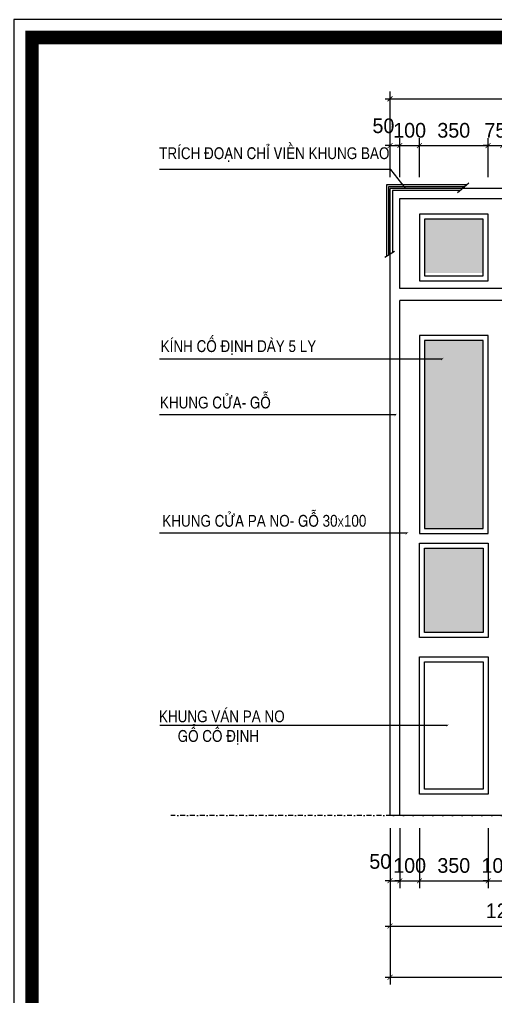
# Model space of a CAD drawing. Header units: millimetres. Extents: x 615730 to 2792744, y 139412 to 597571.
# Drawn here: x 1425807 to 1430661, y 294317 to 304290 of the extents above; entities that cross this region are included whole.
import ezdxf

# ---------------------------------------------------------------- set-up
doc = ezdxf.new("R2010")
doc.units = ezdxf.units.MM
doc.header["$MEASUREMENT"] = 0
doc.header["$PDMODE"] = 34
doc.linetypes.add('DASHDOT', pattern=[1, 0.5, -0.25, 0, -0.25])
doc.layers.get('0').update_dxf_attribs({"lineweight": 5})
for name, color, linetype in [('DA', 135, 'Continuous'), ('H', 252, 'Continuous'), ('NC', 7, 'Continuous'), ('NET2', 5, 'Continuous'), ('noi that', 29, 'Continuous'), ('NOITHAT', 144, 'Continuous'), ('VL', 155, 'Continuous')]:
    doc.layers.add(name, color=color, linetype=linetype)
for name, color, linetype, lineweight in [('KITCHEN', 4, 'Continuous', 20), ('thay', 7, 'Continuous', 15), ('TIM TRUC', 149, 'DASHDOT', 9)]:
    doc.layers.add(name, color=color, linetype=linetype, lineweight=lineweight)
doc.styles.add('KC2', font='', dxfattribs={"height": 120})
doc.styles.add('RO', font='ROMANS.SHX', dxfattribs={"height": 120})
doc.styles.add('VNI-AVO', font='vni-roms.shx')
doc.styles.get('KC2').set_extended_font_data('VNI-Helve-Condense')
doc.dimstyles.new('50 CS', dxfattribs={"dimtxt": 150, "dimasz": 50, "dimexe": 75, "dimexo": 0, "dimgap": 80, "dimtad": 1, "dimdec": 0, "dimlfac": 0.5, "dimzin": 12, "dimtxsty": 'VNI-AVO', "dimblk": 'ARCHTICK', "dimcen": 0, "dimdle": 50, "dimclrd": 252, "dimclre": 252, "dimclrt": 2, "dimadec": 0, "dimazin": 0, "dimtfac": 1, "dimtdec": 0, "dimtix": 1, "dimtmove": 2, "dimatfit": 0, "dimldrblk": 'OPEN90', "dimfxl": 1, "dimlwd": -1, "dimlwe": -1, "dimarcsym": 0})
doc.dimstyles.new('TL1-50TRUC', dxfattribs={"dimtxt": 150, "dimasz": 25, "dimexe": 50, "dimexo": 0, "dimgap": 20, "dimtad": 1, "dimdec": 0, "dimlfac": 0.5, "dimdsep": 46, "dimtxsty": 'RO', "dimblk": 'DOT', "dimcen": 100, "dimdle": 50, "dimclrd": 4, "dimclre": 4, "dimclrt": 30, "dimadec": 0, "dimazin": 0, "dimtfac": 1, "dimtdec": 0, "dimtix": 1, "dimtmove": 1, "dimatfit": 3, "dimldrblk": 'ARCHTICK', "dimfxl": 1, "dimtolj": 1, "dimarcsym": 0})

# ---------------------------------------------------------------- blocks, each defined once
blk = doc.blocks.new('_ARCHTICK')
at = {"color": 0, "linetype": 'ByBlock', "const_width": 0.15}
blk.add_lwpolyline([(-0.5, -0.5), (0.5, 0.5)], dxfattribs=at)
blk = doc.blocks.new('*D1988')
at = {"layer": 'DEFPOINTS', "color": 0, "ltscale": 10, "transparency": 16777216}
for p in [(1429585.4, 296033.1), (1429685.4, 296033.1), (1429685.4, 295497.9)]:
    blk.add_point(p, dxfattribs=at)
at = {"layer": 'VL', "color": 252, "ltscale": 10, "transparency": 16777216}
for p, q in [((1429585.4, 296033.1), (1429585.4, 295422.9)), ((1429685.4, 296033.1), (1429685.4, 295422.9)), ((1429585.4, 295497.9), (1429535.4, 295497.9)), ((1429585.4, 295497.9), (1429685.4, 295497.9)), ((1429685.4, 295497.9), (1429735.4, 295497.9))]:
    blk.add_line(p, q, dxfattribs=at)
at = {"layer": 'VL', "color": 252, "ltscale": 10, "transparency": 16777216, "xscale": 50, "yscale": 50, "zscale": 50}
blk.add_blockref('_ARCHTICK', (1429585.4, 295497.9), dxfattribs=at)
at = {"layer": 'VL', "color": 252, "ltscale": 10, "transparency": 16777216, "xscale": 50, "yscale": 50, "zscale": 50, "rotation": 180}
blk.add_blockref('_ARCHTICK', (1429685.4, 295497.9), dxfattribs=at)
at = {"layer": 'VL', "color": 2, "ltscale": 10, "transparency": 16777216, "insert": (1429485.8, 295694.5), "char_height": 150, "attachment_point": 5, "style": 'VNI-AVO'}
blk.add_mtext('50', dxfattribs=at)
blk = doc.blocks.new('_Open90')
at = {"color": 0, "linetype": 'ByBlock', "lineweight": -2}
for p, q in [((0, 0), (-1, 0)), ((-0.5, 0.5), (0, 0)), ((0, 0), (-0.5, -0.5))]:
    blk.add_line(p, q, dxfattribs=at)
blk = doc.blocks.new('*D1989')
at = {"layer": 'DEFPOINTS', "color": 0, "ltscale": 10, "transparency": 16777216}
for p in [(1429685.4, 296033.1), (1429885.4, 296033.1), (1429885.4, 295497.9)]:
    blk.add_point(p, dxfattribs=at)
at = {"layer": 'VL', "color": 252, "ltscale": 10, "transparency": 16777216}
for p, q in [((1429685.4, 296033.1), (1429685.4, 295422.9)), ((1429885.4, 296033.1), (1429885.4, 295422.9)), ((1429685.4, 295497.9), (1429635.4, 295497.9)), ((1429685.4, 295497.9), (1429885.4, 295497.9)), ((1429885.4, 295497.9), (1429935.4, 295497.9))]:
    blk.add_line(p, q, dxfattribs=at)
at = {"layer": 'VL', "color": 252, "ltscale": 10, "transparency": 16777216, "xscale": 50, "yscale": 50, "zscale": 50}
blk.add_blockref('_ARCHTICK', (1429685.4, 295497.9), dxfattribs=at)
at = {"layer": 'VL', "color": 252, "ltscale": 10, "transparency": 16777216, "xscale": 50, "yscale": 50, "zscale": 50, "rotation": 180}
blk.add_blockref('_ARCHTICK', (1429885.4, 295497.9), dxfattribs=at)
at = {"layer": 'VL', "color": 2, "ltscale": 10, "transparency": 16777216, "insert": (1429785.4, 295652.9), "char_height": 150, "attachment_point": 5, "style": 'VNI-AVO'}
blk.add_mtext('100', dxfattribs=at)
blk = doc.blocks.new('*D1990')
at = {"layer": 'DEFPOINTS', "color": 0, "ltscale": 10, "transparency": 16777216}
for p in [(1429885.4, 296033.1), (1430585.9, 296033.1), (1430585.9, 295497.9)]:
    blk.add_point(p, dxfattribs=at)
at = {"layer": 'VL', "color": 252, "ltscale": 10, "transparency": 16777216}
for p, q in [((1429885.4, 296033.1), (1429885.4, 295422.9)), ((1430585.9, 296033.1), (1430585.9, 295422.9)), ((1429835.4, 295497.9), (1430635.9, 295497.9))]:
    blk.add_line(p, q, dxfattribs=at)
at = {"layer": 'VL', "color": 252, "ltscale": 10, "transparency": 16777216, "xscale": 50, "yscale": 50, "zscale": 50, "rotation": 180}
blk.add_blockref('_ARCHTICK', (1429885.4, 295497.9), dxfattribs=at)
at = {"layer": 'VL', "color": 252, "ltscale": 10, "transparency": 16777216, "xscale": 50, "yscale": 50, "zscale": 50}
blk.add_blockref('_ARCHTICK', (1430585.9, 295497.9), dxfattribs=at)
at = {"layer": 'VL', "color": 2, "ltscale": 10, "transparency": 16777216, "insert": (1430235.7, 295652.9), "char_height": 150, "attachment_point": 5, "style": 'VNI-AVO'}
blk.add_mtext('350', dxfattribs=at)
blk = doc.blocks.new('*D1991')
at = {"layer": 'DEFPOINTS', "color": 0, "ltscale": 10, "transparency": 16777216}
for p in [(1430585.9, 296033.1), (1430785.4, 296033.1), (1430785.4, 295497.9)]:
    blk.add_point(p, dxfattribs=at)
at = {"layer": 'VL', "color": 252, "ltscale": 10, "transparency": 16777216}
for p, q in [((1430585.9, 296033.1), (1430585.9, 295422.9)), ((1430785.4, 296033.1), (1430785.4, 295422.9)), ((1430585.9, 295497.9), (1430535.9, 295497.9)), ((1430585.9, 295497.9), (1430785.4, 295497.9)), ((1430785.4, 295497.9), (1430835.4, 295497.9))]:
    blk.add_line(p, q, dxfattribs=at)
at = {"layer": 'VL', "color": 252, "ltscale": 10, "transparency": 16777216, "xscale": 50, "yscale": 50, "zscale": 50}
blk.add_blockref('_ARCHTICK', (1430585.9, 295497.9), dxfattribs=at)
at = {"layer": 'VL', "color": 252, "ltscale": 10, "transparency": 16777216, "xscale": 50, "yscale": 50, "zscale": 50, "rotation": 180}
blk.add_blockref('_ARCHTICK', (1430785.4, 295497.9), dxfattribs=at)
at = {"layer": 'VL', "color": 2, "ltscale": 10, "transparency": 16777216, "insert": (1430685.7, 295652.9), "char_height": 150, "attachment_point": 5, "style": 'VNI-AVO'}
blk.add_mtext('100', dxfattribs=at)
blk = doc.blocks.new('*D2002')
at = {"layer": 'DEFPOINTS', "color": 0, "ltscale": 10, "transparency": 16777216}
for p in [(1429585.4, 296033.1), (1431985.4, 296033.1), (1431985.4, 295035.3)]:
    blk.add_point(p, dxfattribs=at)
at = {"layer": 'VL', "color": 252, "ltscale": 10, "transparency": 16777216}
for p, q in [((1429585.4, 296033.1), (1429585.4, 294960.3)), ((1431985.4, 296033.1), (1431985.4, 294960.3)), ((1429535.4, 295035.3), (1432035.4, 295035.3))]:
    blk.add_line(p, q, dxfattribs=at)
at = {"layer": 'VL', "color": 252, "ltscale": 10, "transparency": 16777216, "xscale": 50, "yscale": 50, "zscale": 50, "rotation": 180}
blk.add_blockref('_ARCHTICK', (1429585.4, 295035.3), dxfattribs=at)
at = {"layer": 'VL', "color": 252, "ltscale": 10, "transparency": 16777216, "xscale": 50, "yscale": 50, "zscale": 50}
blk.add_blockref('_ARCHTICK', (1431985.4, 295035.3), dxfattribs=at)
at = {"layer": 'VL', "color": 2, "ltscale": 10, "transparency": 16777216, "insert": (1430785.4, 295190.3), "char_height": 150, "attachment_point": 5, "style": 'VNI-AVO'}
blk.add_mtext('1200', dxfattribs=at)
blk = doc.blocks.new('*D2004')
at = {"layer": 'DEFPOINTS', "color": 0, "ltscale": 10, "transparency": 16777216}
for p in [(1429585.4, 296033.1), (1434385.4, 296033.1), (1434385.4, 294512.9)]:
    blk.add_point(p, dxfattribs=at)
at = {"layer": 'VL', "color": 252, "ltscale": 10, "transparency": 16777216}
for p, q in [((1429585.4, 296033.1), (1429585.4, 294437.9)), ((1434385.4, 296033.1), (1434385.4, 294437.9)), ((1429535.4, 294512.9), (1434435.4, 294512.9))]:
    blk.add_line(p, q, dxfattribs=at)
at = {"layer": 'VL', "color": 252, "ltscale": 10, "transparency": 16777216, "xscale": 50, "yscale": 50, "zscale": 50, "rotation": 180}
blk.add_blockref('_ARCHTICK', (1429585.4, 294512.9), dxfattribs=at)
at = {"layer": 'VL', "color": 252, "ltscale": 10, "transparency": 16777216, "xscale": 50, "yscale": 50, "zscale": 50}
blk.add_blockref('_ARCHTICK', (1434385.4, 294512.9), dxfattribs=at)
at = {"layer": 'VL', "color": 2, "ltscale": 10, "transparency": 16777216, "insert": (1431985.4, 294667.9), "char_height": 150, "attachment_point": 5, "style": 'VNI-AVO'}
blk.add_mtext('2400', dxfattribs=at)
blk = doc.blocks.new('*D2016')
at = {"layer": 'DEFPOINTS', "color": 0, "ltscale": 10, "transparency": 16777216}
for p in [(1429685.4, 303003.1), (1429585.4, 302679.6), (1429685.4, 302679.6)]:
    blk.add_point(p, dxfattribs=at)
at = {"layer": 'VL', "color": 252, "ltscale": 10, "transparency": 16777216}
for p, q in [((1429585.4, 303003.1), (1429535.4, 303003.1)), ((1429585.4, 302679.6), (1429585.4, 303078.1)), ((1429585.4, 303003.1), (1429685.4, 303003.1)), ((1429685.4, 302679.6), (1429685.4, 303078.1)), ((1429685.4, 303003.1), (1429735.4, 303003.1))]:
    blk.add_line(p, q, dxfattribs=at)
at = {"layer": 'VL', "color": 252, "ltscale": 10, "transparency": 16777216, "xscale": 50, "yscale": 50, "zscale": 50}
blk.add_blockref('_ARCHTICK', (1429585.4, 303003.1), dxfattribs=at)
at = {"layer": 'VL', "color": 252, "ltscale": 10, "transparency": 16777216, "xscale": 50, "yscale": 50, "zscale": 50, "rotation": 180}
blk.add_blockref('_ARCHTICK', (1429685.4, 303003.1), dxfattribs=at)
at = {"layer": 'VL', "color": 2, "ltscale": 10, "transparency": 16777216, "insert": (1429518.1, 303204.7), "char_height": 150, "attachment_point": 5, "style": 'VNI-AVO'}
blk.add_mtext('50', dxfattribs=at)
blk = doc.blocks.new('*D2017')
at = {"layer": 'DEFPOINTS', "color": 0, "ltscale": 10, "transparency": 16777216}
for p in [(1429885.4, 303003.1), (1429685.4, 302679.6), (1429885.4, 302679.6)]:
    blk.add_point(p, dxfattribs=at)
at = {"layer": 'VL', "color": 252, "ltscale": 10, "transparency": 16777216}
for p, q in [((1429685.4, 303003.1), (1429635.4, 303003.1)), ((1429685.4, 302679.6), (1429685.4, 303078.1)), ((1429685.4, 303003.1), (1429885.4, 303003.1)), ((1429885.4, 302679.6), (1429885.4, 303078.1)), ((1429885.4, 303003.1), (1429935.4, 303003.1))]:
    blk.add_line(p, q, dxfattribs=at)
at = {"layer": 'VL', "color": 252, "ltscale": 10, "transparency": 16777216, "xscale": 50, "yscale": 50, "zscale": 50}
blk.add_blockref('_ARCHTICK', (1429685.4, 303003.1), dxfattribs=at)
at = {"layer": 'VL', "color": 252, "ltscale": 10, "transparency": 16777216, "xscale": 50, "yscale": 50, "zscale": 50, "rotation": 180}
blk.add_blockref('_ARCHTICK', (1429885.4, 303003.1), dxfattribs=at)
at = {"layer": 'VL', "color": 2, "ltscale": 10, "transparency": 16777216, "insert": (1429785.4, 303158.1), "char_height": 150, "attachment_point": 5, "style": 'VNI-AVO'}
blk.add_mtext('100', dxfattribs=at)
blk = doc.blocks.new('*D2018')
at = {"layer": 'DEFPOINTS', "color": 0, "ltscale": 10, "transparency": 16777216}
for p in [(1430585.4, 303003.1), (1429885.4, 302679.6), (1430585.4, 302679.6)]:
    blk.add_point(p, dxfattribs=at)
at = {"layer": 'VL', "color": 252, "ltscale": 10, "transparency": 16777216}
for p, q in [((1429835.4, 303003.1), (1430635.4, 303003.1)), ((1429885.4, 302679.6), (1429885.4, 303078.1)), ((1430585.4, 302679.6), (1430585.4, 303078.1))]:
    blk.add_line(p, q, dxfattribs=at)
at = {"layer": 'VL', "color": 252, "ltscale": 10, "transparency": 16777216, "xscale": 50, "yscale": 50, "zscale": 50, "rotation": 180}
blk.add_blockref('_ARCHTICK', (1429885.4, 303003.1), dxfattribs=at)
at = {"layer": 'VL', "color": 252, "ltscale": 10, "transparency": 16777216, "xscale": 50, "yscale": 50, "zscale": 50}
blk.add_blockref('_ARCHTICK', (1430585.4, 303003.1), dxfattribs=at)
at = {"layer": 'VL', "color": 2, "ltscale": 10, "transparency": 16777216, "insert": (1430235.4, 303158.1), "char_height": 150, "attachment_point": 5, "style": 'VNI-AVO'}
blk.add_mtext('350', dxfattribs=at)
blk = doc.blocks.new('*D2019')
at = {"layer": 'DEFPOINTS', "color": 0, "ltscale": 10, "transparency": 16777216}
for p in [(1430735.4, 303003.1), (1430585.4, 302679.6), (1430735.4, 302679.6)]:
    blk.add_point(p, dxfattribs=at)
at = {"layer": 'VL', "color": 252, "ltscale": 10, "transparency": 16777216}
for p, q in [((1430585.4, 303003.1), (1430535.4, 303003.1)), ((1430585.4, 302679.6), (1430585.4, 303078.1)), ((1430585.4, 303003.1), (1430735.4, 303003.1)), ((1430735.4, 302679.6), (1430735.4, 303078.1)), ((1430735.4, 303003.1), (1430785.4, 303003.1))]:
    blk.add_line(p, q, dxfattribs=at)
at = {"layer": 'VL', "color": 252, "ltscale": 10, "transparency": 16777216, "xscale": 50, "yscale": 50, "zscale": 50}
blk.add_blockref('_ARCHTICK', (1430585.4, 303003.1), dxfattribs=at)
at = {"layer": 'VL', "color": 252, "ltscale": 10, "transparency": 16777216, "xscale": 50, "yscale": 50, "zscale": 50, "rotation": 180}
blk.add_blockref('_ARCHTICK', (1430735.4, 303003.1), dxfattribs=at)
at = {"layer": 'VL', "color": 2, "ltscale": 10, "transparency": 16777216, "insert": (1430660.4, 303158.1), "char_height": 150, "attachment_point": 5, "style": 'VNI-AVO'}
blk.add_mtext('75', dxfattribs=at)
blk = doc.blocks.new('*D2028')
at = {"layer": 'DEFPOINTS', "color": 0, "ltscale": 10, "transparency": 16777216}
for p in [(1434385.4, 303480.8), (1429585.4, 302679.6), (1434385.4, 302679.6)]:
    blk.add_point(p, dxfattribs=at)
at = {"layer": 'VL', "color": 252, "ltscale": 10, "transparency": 16777216}
for p, q in [((1429585.4, 302679.6), (1429585.4, 303555.8)), ((1434385.4, 302679.6), (1434385.4, 303555.8)), ((1429535.4, 303480.8), (1434435.4, 303480.8))]:
    blk.add_line(p, q, dxfattribs=at)
at = {"layer": 'VL', "color": 252, "ltscale": 10, "transparency": 16777216, "xscale": 50, "yscale": 50, "zscale": 50, "rotation": 180}
blk.add_blockref('_ARCHTICK', (1429585.4, 303480.8), dxfattribs=at)
at = {"layer": 'VL', "color": 252, "ltscale": 10, "transparency": 16777216, "xscale": 50, "yscale": 50, "zscale": 50}
blk.add_blockref('_ARCHTICK', (1434385.4, 303480.8), dxfattribs=at)
at = {"layer": 'VL', "color": 2, "ltscale": 10, "transparency": 16777216, "insert": (1431985.4, 303635.8), "char_height": 150, "attachment_point": 5, "style": 'VNI-AVO'}
blk.add_mtext('2400', dxfattribs=at)
blk = doc.blocks.new('_DOT')
at = {"color": 0, "linetype": 'ByBlock'}
blk.add_line((-0.5, 0), (-1, 0), dxfattribs=at)
at = {"color": 0, "linetype": 'ByBlock', "const_width": 0.5}
blk.add_lwpolyline([(-0.25, 0, 1), (0.25, 0, 1)], format="xyb", close=True, dxfattribs=at)

msp = doc.modelspace()

# ---------------------------------------------------------------- hatches: boundary and pattern name
at = {"layer": 'noi that'}
h = msp.add_hatch(color=5, dxfattribs=at)
h.set_gradient(color1=(0, 0, 255), one_color=1, tint=1, name='CURVED')
h.paths.add_polyline_path([(1434035.4, 302253.2), (1434035.4, 301703.2), (1433435.4, 301703.2), (1433435.4, 302253.2)])
h.paths.add_polyline_path([(1432935.7, 302253.2), (1432935.7, 301703.2), (1431035.1, 301703.2), (1431035.1, 302253.2)])
h.paths.add_polyline_path([(1429935.4, 302253.2), (1430535.4, 302253.2), (1430535.4, 301703.2), (1429935.4, 301703.2)])
h.paths.add_polyline_path([(1433435.4, 301013.3), (1434035.4, 301013.3), (1434035.4, 299092.6), (1433435.4, 299092.6)])
h.paths.add_polyline_path([(1432234.8, 301013.3), (1432935.4, 301013.3), (1432935.4, 300153), (1432234.8, 300153)])
h.paths.add_polyline_path([(1432935.4, 299092.6), (1432234.8, 299092.6), (1432234.8, 299953), (1432935.4, 299953)])
h.paths.add_polyline_path([(1431035.4, 299953), (1431735.9, 299953), (1431735.9, 299092.6), (1431035.4, 299092.6)])
h.paths.add_polyline_path([(1431035.4, 300153), (1431035.4, 301013.3), (1431735.9, 301013.3), (1431735.9, 300153)])
h.paths.add_polyline_path([(1430535.4, 299092.6), (1429935.4, 299092.6), (1429935.4, 301013.3), (1430535.4, 301013.3)])
h.paths.add_polyline_path([(1433434.8, 298892.6), (1434035.4, 298892.6), (1434035.4, 298032.3), (1433434.8, 298032.3)])
h.paths.add_polyline_path([(1432234.8, 298892.6), (1432935.4, 298892.6), (1432935.4, 298032.3), (1432234.8, 298032.3)])
h.paths.add_polyline_path([(1431035.4, 298892.6), (1431735.9, 298892.6), (1431735.9, 298560.3, -0.002431), (1431725.4, 298560.4, 0.108755), (1431683.5, 298553.3, 1.91883), (1431686.7, 298538.8, -0.020933), (1431735.9, 298541.1), (1431735.9, 298032.3), (1431035.4, 298032.3)])
h.paths.add_polyline_path([(1429935.4, 298892.6), (1430535.9, 298892.6), (1430535.9, 298032.3), (1429935.4, 298032.3)])

# ---------------------------------------------------------------- linework, layer by layer
at = {"layer": 'DA'}
for p, q in [((1434385.4, 302564.1), (1429585.4, 302564.1)), ((1429585.4, 296164.1), (1429585.4, 302564.1)), ((1429685.4, 301543.3), (1429685.4, 302464.1)), ((1434285.4, 301543.3), (1429685.4, 301543.3)), ((1434285.4, 301423.3), (1429685.4, 301423.3)), ((1429685.4, 296164.1), (1429685.4, 301423.3))]:
    msp.add_line(p, q, dxfattribs=at)
for points in [[(1430585.4, 301063.3), (1429885.4, 301063.3), (1429885.4, 299042.6), (1430585.4, 299042.6)], [(1430585.4, 301063.3), (1429885.4, 301063.3), (1429885.4, 299042.6), (1430585.4, 299042.6)], [(1429885.4, 298942.6), (1430585.9, 298942.6), (1430585.9, 297982.3), (1429885.4, 297982.3)], [(1429885.4, 297782.3), (1430585.9, 297782.3), (1430585.9, 296382), (1429885.4, 296382)]]:
    msp.add_lwpolyline(points, close=True, dxfattribs=at)
at = {"layer": 'H', "const_width": 138.2}
msp.add_lwpolyline([(1425933.3, 285120.6), (1452936.2, 285120.6), (1452936.2, 304105.6), (1425933.3, 304105.6)], close=True, dxfattribs=at)
at = {"layer": 'KITCHEN'}
msp.add_line((1434385.4, 296164.1), (1429585.4, 296164.1), dxfattribs=at)
at = {"layer": 'NC', "linetype": 'Continuous', "ltscale": 20}
for p, q in [((1429549.2, 302603.3), (1429549.2, 301875.5)), ((1430371.4, 302603.3), (1429549.2, 302603.3)), ((1430390.6, 302620.6), (1430343, 302580.2)), ((1429569.2, 302583.3), (1429569.2, 301887.4)), ((1430347.8, 302583.3), (1429569.2, 302583.3)), ((1429609.2, 302543.3), (1429609.2, 301911.3)), ((1430300.7, 302543.3), (1429609.2, 302543.3)), ((1430333.7, 302572.4), (1430272.8, 302520.6)), ((1430324.8, 302575.3), (1430346.9, 302577.6)), ((1430345.8, 302568.4), (1430324.8, 302575.3)), ((1430346.9, 302577.6), (1430337.3, 302584)), ((1429532.6, 301865.2), (1429632.6, 301924.8))]:
    msp.add_line(p, q, dxfattribs=at)
at = {"layer": 'NET2'}
msp.add_line((1429685.4, 302464.1), (1434285.4, 302464.1), dxfattribs=at)
at = {"layer": 'NOITHAT'}
for points in [[(1429885.4, 301623.2), (1430585.4, 301623.2), (1430585.4, 302303.2), (1429885.4, 302303.2)], [(1429935.4, 301673.2), (1430535.4, 301673.2), (1430535.4, 302253.2), (1429935.4, 302253.2)], [(1430535.4, 301013.3), (1429935.4, 301013.3), (1429935.4, 299092.6), (1430535.4, 299092.6)], [(1430535.4, 301013.3), (1429935.4, 301013.3), (1429935.4, 299092.6), (1430535.4, 299092.6)], [(1429935.4, 298892.6), (1430535.9, 298892.6), (1430535.9, 298032.3), (1429935.4, 298032.3)], [(1429935.4, 297732.3), (1430535.9, 297732.3), (1430535.9, 296432), (1429935.4, 296432)]]:
    msp.add_lwpolyline(points, close=True, dxfattribs=at)
at = {"layer": 'thay', "linetype": 'Continuous'}
msp.add_lwpolyline([(1425749, 284936.3), (1453120.5, 284936.3), (1453120.5, 304289.9), (1425749, 304289.9)], close=True, dxfattribs=at)
at = {"layer": 'TIM TRUC', "ltscale": 100}
msp.add_line((1453120.5, 296164.1), (1427349.6, 296164.1), dxfattribs=at)

# ---------------------------------------------------------------- texts
at = {"layer": 'NC', "linetype": 'Continuous', "ltscale": 20, "attachment_point": 1, "style": 'KC2'}
for s, insert, char_height, width in [('TRÍCH ÑOAÏN CHÆ VIEÀN KHUNG BAO', (1427230.7, 302985.3), 120, 2834.286), ('KÍNH COÁ ÑÒNH DAØY 5 LY', (1427245.9, 301016), 120, 2063.157), ('{\\H1.2x;KHUNG CÖÛA- GOÃ }', (1427238.1, 300439.9), 100, 2063.157), ('{\\H1.2x;KHUNG CÖÛA PA NO- GOÃ 30\\H0.7x;X\\H1.429x;100}', (1427262.7, 299232.5), 100, 2317.414), ('{\\H1.2x;KHUNG VAÙN PA NO\\P     GOÅ COÁ ÑÒNH }', (1427228.2, 297236), 100, 2554.933)]:
    msp.add_mtext(s, dxfattribs=dict(at, insert=insert, char_height=char_height, width=width))

# ---------------------------------------------------------------- dimensions: what is measured, and where the dimension line sits
at = {"layer": 'VL', "ltscale": 10}
for base, p1, p2, picture, middle in [((1434385.4, 303480.8), (1429585.4, 302679.6), (1434385.4, 302679.6), '*D2028', (1431985.4, 303635.8)), ((1429885.4, 303003.1), (1429685.4, 302679.6), (1429885.4, 302679.6), '*D2017', (1429785.4, 303158.1)), ((1430585.4, 303003.1), (1429885.4, 302679.6), (1430585.4, 302679.6), '*D2018', (1430235.4, 303158.1)), ((1430735.4, 303003.1), (1430585.4, 302679.6), (1430735.4, 302679.6), '*D2019', (1430660.4, 303158.1)), ((1431985.4, 295035.3), (1429585.4, 296033.1), (1431985.4, 296033.1), '*D2002', (1430785.4, 295190.3)), ((1434385.4, 294512.9), (1429585.4, 296033.1), (1434385.4, 296033.1), '*D2004', (1431985.4, 294667.9)), ((1429885.4, 295497.9), (1429685.4, 296033.1), (1429885.4, 296033.1), '*D1989', (1429785.4, 295652.9)), ((1430585.9, 295497.9), (1429885.4, 296033.1), (1430585.9, 296033.1), '*D1990', (1430235.7, 295652.9)), ((1430785.4, 295497.9), (1430585.9, 296033.1), (1430785.4, 296033.1), '*D1991', (1430685.7, 295652.9))]:
    dim = msp.add_linear_dim(base=base, p1=p1, p2=p2, dimstyle='50 CS', dxfattribs=at)
    dim.commit()
    dim.dimension.update_dxf_attribs({"geometry": picture, "text_midpoint": middle})
for base, p1, p2, picture, middle in [((1429685.4, 303003.1), (1429585.4, 302679.6), (1429685.4, 302679.6), '*D2016', (1429518.1, 303204.7)), ((1429685.4, 295497.9), (1429585.4, 296033.1), (1429685.4, 296033.1), '*D1988', (1429485.8, 295694.5))]:
    dim = msp.add_linear_dim(base=base, p1=p1, p2=p2, dimstyle='50 CS', dxfattribs=at)
    dim.commit()
    dim.dimension.update_dxf_attribs({"geometry": picture, "text_midpoint": middle, "dimtype": 160})

# ---------------------------------------------------------------- leaders
at = {"layer": 'NC', "color": 119, "linetype": 'Continuous', "ltscale": 20}
msp.add_leader([(1429742.4, 302568.4), (1429594.5, 302757.6), (1427235, 302757.6)], dimstyle='TL1-50TRUC', override={"dimgap": 20, "dimtad": 0}, dxfattribs=at)
at = {"layer": 'NC', "linetype": 'Continuous', "ltscale": 20}
for points in [[(1429758.1, 299045.7), (1427235, 299045.7)], [(1430170.6, 297082.1), (1427236.9, 297082.1)]]:
    msp.add_leader(points, dimstyle='TL1-50TRUC', override={"dimgap": 20, "dimtad": 0}, dxfattribs=at)
at = {"layer": 'noi that', "color": 119, "linetype": 'Continuous', "ltscale": 20}
msp.add_leader([(1430116.9, 300824.3), (1427235, 300824.3)], dimstyle='TL1-50TRUC', override={"dimgap": 20, "dimtad": 0}, dxfattribs=at)
at = {"layer": 'noi that'}
msp.add_leader([(1429643.3, 300253.2), (1427235, 300253.2)], dimstyle='TL1-50TRUC', override={"dimgap": 20, "dimtad": 0}, dxfattribs=at)

doc.saveas('drawing.dxf')
